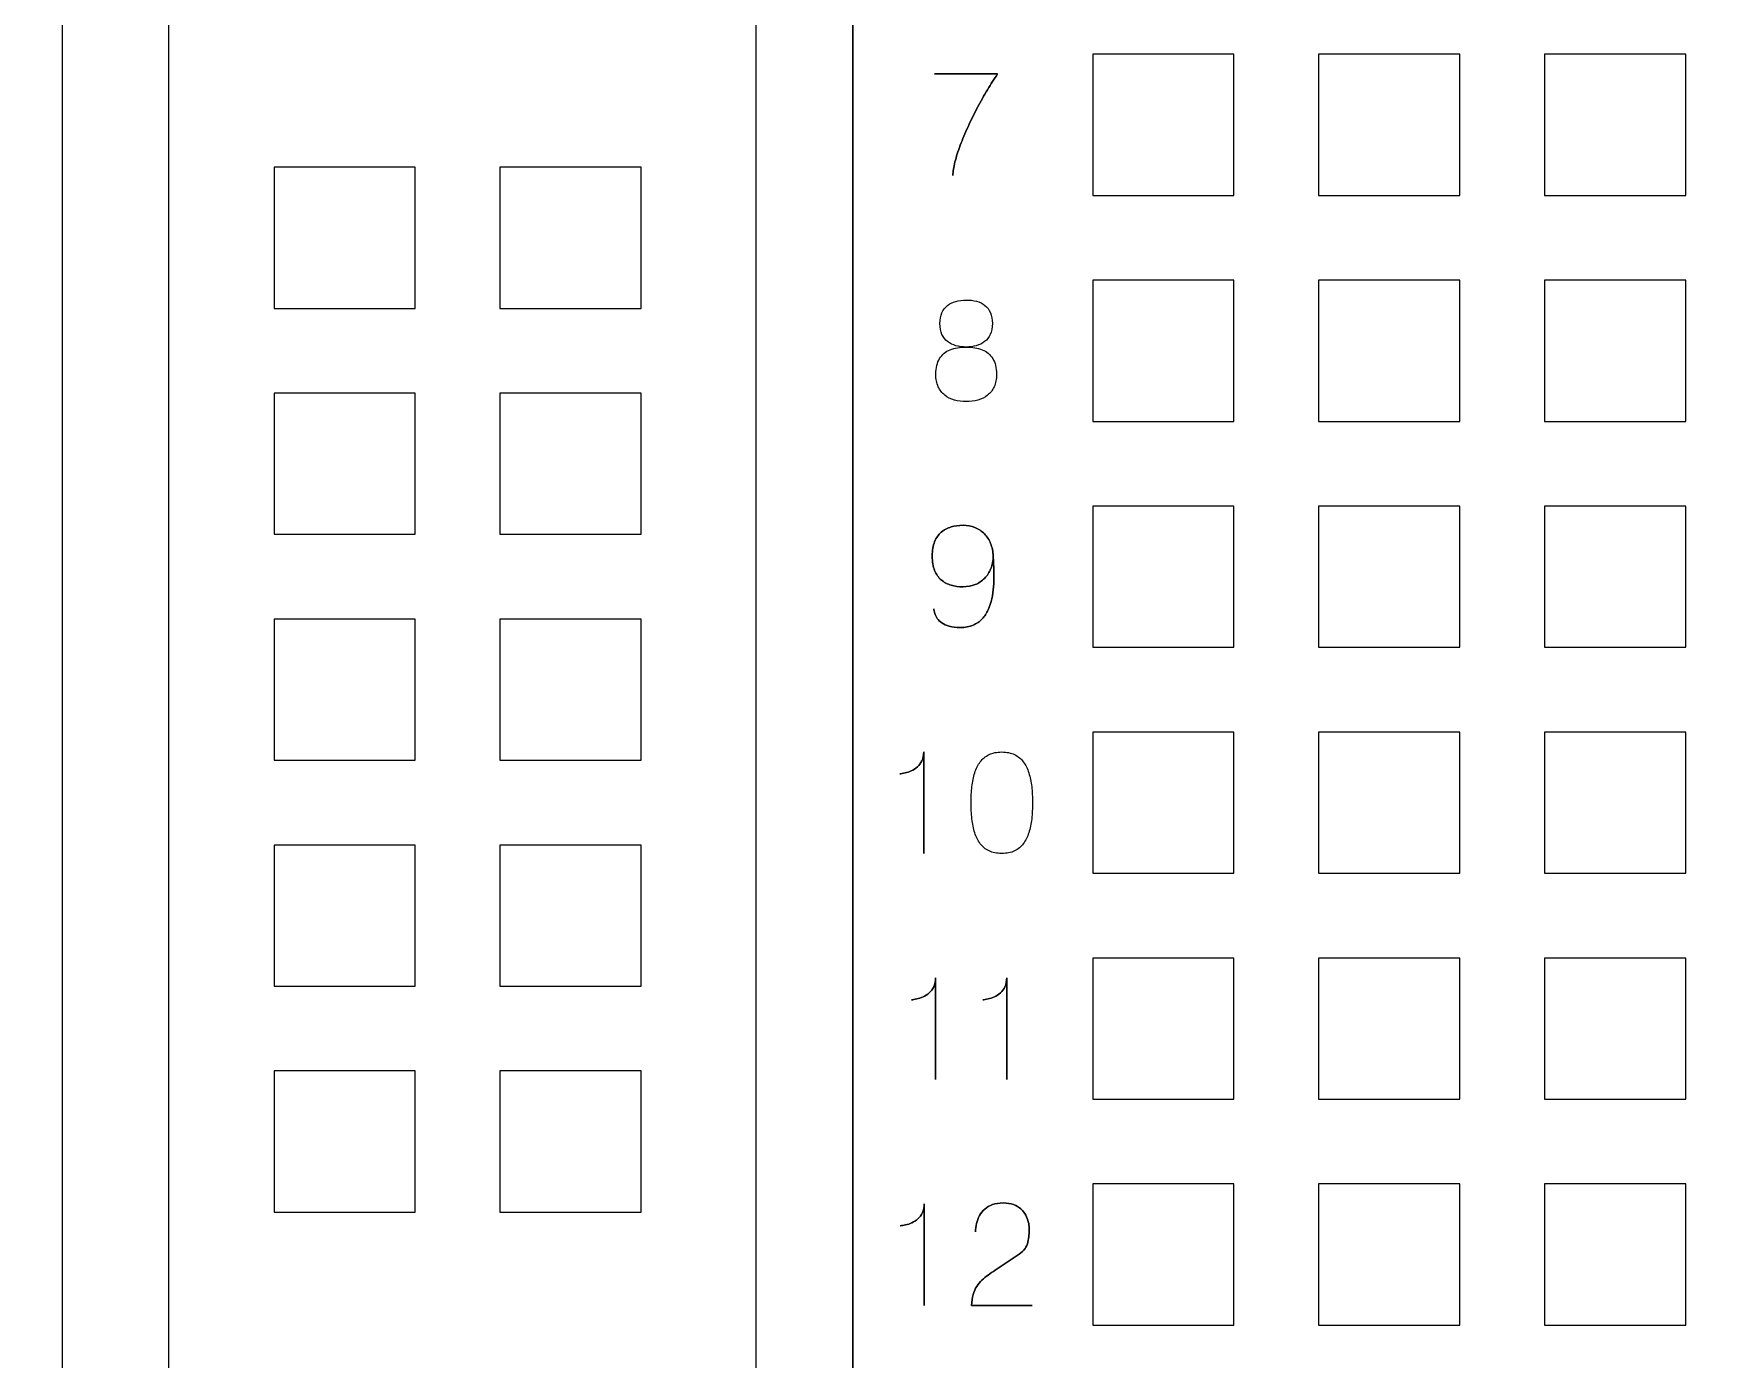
# Model space of a CAD drawing. Extents: x -1020 to 856, y -646 to 1108.
# Drawn here: x 341.33 to 360.38, y 727.91 to 742.81 of the extents above; entities that cross this region are included whole.
import ezdxf

# ---------------------------------------------------------------- set-up
doc = ezdxf.new("R2010")
doc.units = 0
doc.header["$MEASUREMENT"] = 0
doc.layers.add('LAYER_1', color=7, linetype='CONTINUOUS')

msp = doc.modelspace()

# ---------------------------------------------------------------- linework, layer by layer
at = {"layer": 'LAYER_1', "color": 250}
for points, knots in [([(581.5, 670), (581.5, 670), (581.5, 793), (581.5, 793), (581.5, 793), (581.5, 795.761), (579.261, 798), (576.5, 798), (576.5, 798), (576.5, 798), (333.5, 798), (333.5, 798), (333.5, 798), (330.739, 798), (328.5, 795.761), (328.5, 793), (328.5, 793), (328.5, 793), (328.5, 670), (328.5, 670), (328.5, 670), (328.5, 667.239), (330.739, 665), (333.5, 665), (333.5, 665), (333.5, 665), (576.5, 665), (576.5, 665), (576.5, 665), (579.261, 665), (581.5, 667.239), (581.5, 670)], [0, 0, 0, 0, 0.125, 0.125, 0.125, 0.125, 0.25, 0.25, 0.25, 0.25, 0.375, 0.375, 0.375, 0.375, 0.5, 0.5, 0.5, 0.5, 0.625, 0.625, 0.625, 0.625, 0.75, 0.75, 0.75, 0.75, 0.875, 0.875, 0.875, 0.875, 1, 1, 1, 1]), ([(341.6486, 762.11), (341.6486, 762.11), (350.5386, 762.11), (350.5386, 762.11), (350.5386, 762.11), (350.5386, 762.11), (350.5386, 678.29), (350.5386, 678.29), (350.5386, 678.29), (350.5386, 678.29), (341.6486, 678.29), (341.6486, 678.29), (341.6486, 678.29), (341.6486, 678.29), (341.6486, 762.11), (341.6486, 762.11)], [0, 0, 0, 0, 0.25, 0.25, 0.25, 0.25, 0.5, 0.5, 0.5, 0.5, 0.75, 0.75, 0.75, 0.75, 1, 1, 1, 1]), ([(350.5368, 762.11), (350.5368, 762.11), (385.4618, 762.11), (385.4618, 762.11), (385.4618, 762.11), (385.4618, 762.11), (385.4618, 678.29), (385.4618, 678.29), (385.4618, 678.29), (385.4618, 678.29), (350.5368, 678.29), (350.5368, 678.29), (350.5368, 678.29), (350.5368, 678.29), (350.5368, 762.11), (350.5368, 762.11)], [0, 0, 0, 0, 0.25, 0.25, 0.25, 0.25, 0.5, 0.5, 0.5, 0.5, 0.75, 0.75, 0.75, 0.75, 1, 1, 1, 1]), ([(353.2356, 742.5797), (353.2356, 742.5797), (354.8231, 742.5797), (354.8231, 742.5797), (354.8231, 742.5797), (354.8231, 742.5797), (354.8231, 740.9922), (354.8231, 740.9922), (354.8231, 740.9922), (354.8231, 740.9922), (353.2356, 740.9922), (353.2356, 740.9922), (353.2356, 740.9922), (353.2356, 740.9922), (353.2356, 742.5797), (353.2356, 742.5797)], [0, 0, 0, 0, 0.25, 0.25, 0.25, 0.25, 0.5, 0.5, 0.5, 0.5, 0.75, 0.75, 0.75, 0.75, 1, 1, 1, 1]), ([(355.7756, 742.5797), (355.7756, 742.5797), (357.3631, 742.5797), (357.3631, 742.5797), (357.3631, 742.5797), (357.3631, 742.5797), (357.3631, 740.9922), (357.3631, 740.9922), (357.3631, 740.9922), (357.3631, 740.9922), (355.7756, 740.9922), (355.7756, 740.9922), (355.7756, 740.9922), (355.7756, 740.9922), (355.7756, 742.5797), (355.7756, 742.5797)], [0, 0, 0, 0, 0.25, 0.25, 0.25, 0.25, 0.5, 0.5, 0.5, 0.5, 0.75, 0.75, 0.75, 0.75, 1, 1, 1, 1]), ([(358.3156, 742.5797), (358.3156, 742.5797), (359.9031, 742.5797), (359.9031, 742.5797), (359.9031, 742.5797), (359.9031, 742.5797), (359.9031, 740.9922), (359.9031, 740.9922), (359.9031, 740.9922), (359.9031, 740.9922), (358.3156, 740.9922), (358.3156, 740.9922), (358.3156, 740.9922), (358.3156, 740.9922), (358.3156, 742.5797), (358.3156, 742.5797)], [0, 0, 0, 0, 0.25, 0.25, 0.25, 0.25, 0.5, 0.5, 0.5, 0.5, 0.75, 0.75, 0.75, 0.75, 1, 1, 1, 1]), ([(351.6635, 741.2146), (351.6643, 741.2587), (351.672, 741.3097), (351.6865, 741.3678), (351.6865, 741.3678), (351.701, 741.4261), (351.7208, 741.489), (351.7459, 741.5563), (351.7459, 741.5563), (351.771, 741.6237), (351.8001, 741.6929), (351.8328, 741.7645), (351.8328, 741.7645), (351.8653, 741.836), (351.9004, 741.9068), (351.9377, 741.9773), (351.9377, 741.9773), (351.9749, 742.0478), (352.0129, 742.1154), (352.0518, 742.1801), (352.0518, 742.1801), (352.0905, 742.2446), (352.1285, 742.3035), (352.1658, 742.3571), (352.1658, 742.3571), (352.1658, 742.3571), (351.4576, 742.3571), (351.4576, 742.3571), (351.4576, 742.3571), (351.4576, 742.3571), (352.1658, 742.3571), (352.1658, 742.3571), (352.1658, 742.3571), (352.1285, 742.3035), (352.0905, 742.2446), (352.0518, 742.1801), (352.0518, 742.1801), (352.0129, 742.1154), (351.9749, 742.0478), (351.9377, 741.9773), (351.9377, 741.9773), (351.9004, 741.9068), (351.8653, 741.836), (351.8328, 741.7645), (351.8328, 741.7645), (351.8001, 741.6929), (351.771, 741.6237), (351.7459, 741.5563), (351.7459, 741.5563), (351.7208, 741.489), (351.701, 741.4261), (351.6865, 741.3678), (351.6865, 741.3678), (351.672, 741.3097), (351.6643, 741.2587), (351.6635, 741.2146)], [0, 0, 0, 0, 0.0714286, 0.0714286, 0.0714286, 0.0714286, 0.1428571, 0.1428571, 0.1428571, 0.1428571, 0.2142857, 0.2142857, 0.2142857, 0.2142857, 0.2857143, 0.2857143, 0.2857143, 0.2857143, 0.3571429, 0.3571429, 0.3571429, 0.3571429, 0.4285714, 0.4285714, 0.4285714, 0.4285714, 0.5, 0.5, 0.5, 0.5, 0.5714286, 0.5714286, 0.5714286, 0.5714286, 0.6428571, 0.6428571, 0.6428571, 0.6428571, 0.7142857, 0.7142857, 0.7142857, 0.7142857, 0.7857143, 0.7857143, 0.7857143, 0.7857143, 0.8571429, 0.8571429, 0.8571429, 0.8571429, 0.9285714, 0.9285714, 0.9285714, 0.9285714, 1, 1, 1, 1]), ([(344.0299, 741.3097), (344.0299, 741.3097), (345.6174, 741.3097), (345.6174, 741.3097), (345.6174, 741.3097), (345.6174, 741.3097), (345.6174, 739.7222), (345.6174, 739.7222), (345.6174, 739.7222), (345.6174, 739.7222), (344.0299, 739.7222), (344.0299, 739.7222), (344.0299, 739.7222), (344.0299, 739.7222), (344.0299, 741.3097), (344.0299, 741.3097)], [0, 0, 0, 0, 0.25, 0.25, 0.25, 0.25, 0.5, 0.5, 0.5, 0.5, 0.75, 0.75, 0.75, 0.75, 1, 1, 1, 1]), ([(346.5699, 741.3097), (346.5699, 741.3097), (348.1574, 741.3097), (348.1574, 741.3097), (348.1574, 741.3097), (348.1574, 741.3097), (348.1574, 739.7222), (348.1574, 739.7222), (348.1574, 739.7222), (348.1574, 739.7222), (346.5699, 739.7222), (346.5699, 739.7222), (346.5699, 739.7222), (346.5699, 739.7222), (346.5699, 741.3097), (346.5699, 741.3097)], [0, 0, 0, 0, 0.25, 0.25, 0.25, 0.25, 0.5, 0.5, 0.5, 0.5, 0.75, 0.75, 0.75, 0.75, 1, 1, 1, 1]), ([(353.2356, 740.0397), (353.2356, 740.0397), (354.8231, 740.0397), (354.8231, 740.0397), (354.8231, 740.0397), (354.8231, 740.0397), (354.8231, 738.4522), (354.8231, 738.4522), (354.8231, 738.4522), (354.8231, 738.4522), (353.2356, 738.4522), (353.2356, 738.4522), (353.2356, 738.4522), (353.2356, 738.4522), (353.2356, 740.0397), (353.2356, 740.0397)], [0, 0, 0, 0, 0.25, 0.25, 0.25, 0.25, 0.5, 0.5, 0.5, 0.5, 0.75, 0.75, 0.75, 0.75, 1, 1, 1, 1]), ([(355.7756, 740.0397), (355.7756, 740.0397), (357.3631, 740.0397), (357.3631, 740.0397), (357.3631, 740.0397), (357.3631, 740.0397), (357.3631, 738.4522), (357.3631, 738.4522), (357.3631, 738.4522), (357.3631, 738.4522), (355.7756, 738.4522), (355.7756, 738.4522), (355.7756, 738.4522), (355.7756, 738.4522), (355.7756, 740.0397), (355.7756, 740.0397)], [0, 0, 0, 0, 0.25, 0.25, 0.25, 0.25, 0.5, 0.5, 0.5, 0.5, 0.75, 0.75, 0.75, 0.75, 1, 1, 1, 1]), ([(358.3156, 740.0397), (358.3156, 740.0397), (359.9031, 740.0397), (359.9031, 740.0397), (359.9031, 740.0397), (359.9031, 740.0397), (359.9031, 738.4522), (359.9031, 738.4522), (359.9031, 738.4522), (359.9031, 738.4522), (358.3156, 738.4522), (358.3156, 738.4522), (358.3156, 738.4522), (358.3156, 738.4522), (358.3156, 740.0397), (358.3156, 740.0397)], [0, 0, 0, 0, 0.25, 0.25, 0.25, 0.25, 0.5, 0.5, 0.5, 0.5, 0.75, 0.75, 0.75, 0.75, 1, 1, 1, 1]), ([(351.8117, 739.2878), (351.8524, 739.2878), (351.8904, 739.2926), (351.9261, 739.3021), (351.9261, 739.3021), (351.9615, 739.3119), (351.9926, 739.3272), (352.0198, 739.3481), (352.0198, 739.3481), (352.0468, 739.3689), (352.0679, 739.3961), (352.0831, 739.4297), (352.0831, 739.4297), (352.0984, 739.4629), (352.1061, 739.5033), (352.1064, 739.5509), (352.1064, 739.5509), (352.1061, 739.5984), (352.0987, 739.6391), (352.0842, 739.6729), (352.0842, 739.6729), (352.0698, 739.7067), (352.0492, 739.7344), (352.0227, 739.7558), (352.0227, 739.7558), (351.9963, 739.777), (351.9652, 739.7925), (351.9293, 739.8023), (351.9293, 739.8023), (351.8936, 739.8121), (351.8542, 739.8163), (351.8117, 739.8155), (351.8117, 739.8155), (351.7692, 739.815), (351.7299, 739.8094), (351.6942, 739.7997), (351.6942, 739.7997), (351.6583, 739.7896), (351.6271, 739.7743), (351.6007, 739.7534), (351.6007, 739.7534), (351.5743, 739.7326), (351.5538, 739.7054), (351.5393, 739.6721), (351.5393, 739.6721), (351.5247, 739.6386), (351.5174, 739.5984), (351.5171, 739.5509), (351.5171, 739.5509), (351.5174, 739.5033), (351.525, 739.4629), (351.5403, 739.4297), (351.5403, 739.4297), (351.5556, 739.3961), (351.5767, 739.3689), (351.6039, 739.3481), (351.6039, 739.3481), (351.6308, 739.3272), (351.662, 739.3119), (351.6974, 739.3021), (351.6974, 739.3021), (351.733, 739.2926), (351.7711, 739.2878), (351.8117, 739.2878)], [0, 0, 0, 0, 0.0625, 0.0625, 0.0625, 0.0625, 0.125, 0.125, 0.125, 0.125, 0.1875, 0.1875, 0.1875, 0.1875, 0.25, 0.25, 0.25, 0.25, 0.3125, 0.3125, 0.3125, 0.3125, 0.375, 0.375, 0.375, 0.375, 0.4375, 0.4375, 0.4375, 0.4375, 0.5, 0.5, 0.5, 0.5, 0.5625, 0.5625, 0.5625, 0.5625, 0.625, 0.625, 0.625, 0.625, 0.6875, 0.6875, 0.6875, 0.6875, 0.75, 0.75, 0.75, 0.75, 0.8125, 0.8125, 0.8125, 0.8125, 0.875, 0.875, 0.875, 0.875, 0.9375, 0.9375, 0.9375, 0.9375, 1, 1, 1, 1]), ([(351.8117, 739.2878), (351.8524, 739.2878), (351.8904, 739.2926), (351.9261, 739.3021), (351.9261, 739.3021), (351.9615, 739.3119), (351.9926, 739.3272), (352.0198, 739.3481), (352.0198, 739.3481), (352.0468, 739.3689), (352.0679, 739.3961), (352.0831, 739.4297), (352.0831, 739.4297), (352.0984, 739.4629), (352.1061, 739.5033), (352.1064, 739.5509), (352.1064, 739.5509), (352.1061, 739.5984), (352.0987, 739.6391), (352.0842, 739.6729), (352.0842, 739.6729), (352.0698, 739.7067), (352.0492, 739.7344), (352.0227, 739.7558), (352.0227, 739.7558), (351.9963, 739.777), (351.9652, 739.7925), (351.9293, 739.8023), (351.9293, 739.8023), (351.8936, 739.8121), (351.8542, 739.8163), (351.8117, 739.8155), (351.8117, 739.8155), (351.7692, 739.815), (351.7299, 739.8094), (351.6942, 739.7997), (351.6942, 739.7997), (351.6583, 739.7896), (351.6271, 739.7743), (351.6007, 739.7534), (351.6007, 739.7534), (351.5743, 739.7326), (351.5538, 739.7054), (351.5393, 739.6721), (351.5393, 739.6721), (351.5247, 739.6386), (351.5174, 739.5984), (351.5171, 739.5509), (351.5171, 739.5509), (351.5174, 739.5033), (351.525, 739.4629), (351.5403, 739.4297), (351.5403, 739.4297), (351.5556, 739.3961), (351.5767, 739.3689), (351.6039, 739.3481), (351.6039, 739.3481), (351.6308, 739.3272), (351.662, 739.3119), (351.6974, 739.3021), (351.6974, 739.3021), (351.733, 739.2926), (351.7711, 739.2878), (351.8117, 739.2878)], [0, 0, 0, 0, 0.0625, 0.0625, 0.0625, 0.0625, 0.125, 0.125, 0.125, 0.125, 0.1875, 0.1875, 0.1875, 0.1875, 0.25, 0.25, 0.25, 0.25, 0.3125, 0.3125, 0.3125, 0.3125, 0.375, 0.375, 0.375, 0.375, 0.4375, 0.4375, 0.4375, 0.4375, 0.5, 0.5, 0.5, 0.5, 0.5625, 0.5625, 0.5625, 0.5625, 0.625, 0.625, 0.625, 0.625, 0.6875, 0.6875, 0.6875, 0.6875, 0.75, 0.75, 0.75, 0.75, 0.8125, 0.8125, 0.8125, 0.8125, 0.875, 0.875, 0.875, 0.875, 0.9375, 0.9375, 0.9375, 0.9375, 1, 1, 1, 1]), ([(351.8117, 738.6746), (351.8593, 738.6746), (351.9036, 738.6801), (351.9448, 738.6918), (351.9448, 738.6918), (351.986, 738.7034), (352.0222, 738.7216), (352.0536, 738.7464), (352.0536, 738.7464), (352.0847, 738.771), (352.1093, 738.8027), (352.127, 738.8418), (352.127, 738.8418), (352.1447, 738.8806), (352.1536, 738.9273), (352.1539, 738.982), (352.1539, 738.982), (352.1534, 739.0546), (352.1391, 739.1135), (352.1109, 739.1584), (352.1109, 739.1584), (352.0826, 739.2036), (352.0431, 739.2363), (351.9921, 739.2572), (351.9921, 739.2572), (351.9409, 739.2778), (351.8809, 739.2881), (351.8117, 739.2878), (351.8117, 739.2878), (351.7428, 739.2881), (351.6826, 739.2778), (351.6319, 739.2572), (351.6319, 739.2572), (351.5809, 739.2363), (351.5417, 739.2036), (351.5137, 739.1584), (351.5137, 739.1584), (351.4857, 739.1135), (351.4714, 739.0546), (351.4711, 738.982), (351.4711, 738.982), (351.4714, 738.9273), (351.4804, 738.8806), (351.4981, 738.8418), (351.4981, 738.8418), (351.5158, 738.8027), (351.5401, 738.771), (351.5714, 738.7464), (351.5714, 738.7464), (351.6026, 738.7216), (351.6385, 738.7034), (351.6797, 738.6918), (351.6797, 738.6918), (351.7206, 738.6801), (351.7647, 738.6746), (351.8117, 738.6746)], [0, 0, 0, 0, 0.0714286, 0.0714286, 0.0714286, 0.0714286, 0.1428571, 0.1428571, 0.1428571, 0.1428571, 0.2142857, 0.2142857, 0.2142857, 0.2142857, 0.2857143, 0.2857143, 0.2857143, 0.2857143, 0.3571429, 0.3571429, 0.3571429, 0.3571429, 0.4285714, 0.4285714, 0.4285714, 0.4285714, 0.5, 0.5, 0.5, 0.5, 0.5714286, 0.5714286, 0.5714286, 0.5714286, 0.6428571, 0.6428571, 0.6428571, 0.6428571, 0.7142857, 0.7142857, 0.7142857, 0.7142857, 0.7857143, 0.7857143, 0.7857143, 0.7857143, 0.8571429, 0.8571429, 0.8571429, 0.8571429, 0.9285714, 0.9285714, 0.9285714, 0.9285714, 1, 1, 1, 1]), ([(351.8117, 738.6746), (351.8593, 738.6746), (351.9036, 738.6801), (351.9448, 738.6918), (351.9448, 738.6918), (351.986, 738.7034), (352.0222, 738.7216), (352.0536, 738.7464), (352.0536, 738.7464), (352.0847, 738.771), (352.1093, 738.8027), (352.127, 738.8418), (352.127, 738.8418), (352.1447, 738.8806), (352.1536, 738.9273), (352.1539, 738.982), (352.1539, 738.982), (352.1534, 739.0546), (352.1391, 739.1135), (352.1109, 739.1584), (352.1109, 739.1584), (352.0826, 739.2036), (352.0431, 739.2363), (351.9921, 739.2572), (351.9921, 739.2572), (351.9409, 739.2778), (351.8809, 739.2881), (351.8117, 739.2878), (351.8117, 739.2878), (351.7428, 739.2881), (351.6826, 739.2778), (351.6319, 739.2572), (351.6319, 739.2572), (351.5809, 739.2363), (351.5417, 739.2036), (351.5137, 739.1584), (351.5137, 739.1584), (351.4857, 739.1135), (351.4714, 739.0546), (351.4711, 738.982), (351.4711, 738.982), (351.4714, 738.9273), (351.4804, 738.8806), (351.4981, 738.8418), (351.4981, 738.8418), (351.5158, 738.8027), (351.5401, 738.771), (351.5714, 738.7464), (351.5714, 738.7464), (351.6026, 738.7216), (351.6385, 738.7034), (351.6797, 738.6918), (351.6797, 738.6918), (351.7206, 738.6801), (351.7647, 738.6746), (351.8117, 738.6746)], [0, 0, 0, 0, 0.0714286, 0.0714286, 0.0714286, 0.0714286, 0.1428571, 0.1428571, 0.1428571, 0.1428571, 0.2142857, 0.2142857, 0.2142857, 0.2142857, 0.2857143, 0.2857143, 0.2857143, 0.2857143, 0.3571429, 0.3571429, 0.3571429, 0.3571429, 0.4285714, 0.4285714, 0.4285714, 0.4285714, 0.5, 0.5, 0.5, 0.5, 0.5714286, 0.5714286, 0.5714286, 0.5714286, 0.6428571, 0.6428571, 0.6428571, 0.6428571, 0.7142857, 0.7142857, 0.7142857, 0.7142857, 0.7857143, 0.7857143, 0.7857143, 0.7857143, 0.8571429, 0.8571429, 0.8571429, 0.8571429, 0.9285714, 0.9285714, 0.9285714, 0.9285714, 1, 1, 1, 1]), ([(344.0299, 738.7697), (344.0299, 738.7697), (345.6174, 738.7697), (345.6174, 738.7697), (345.6174, 738.7697), (345.6174, 738.7697), (345.6174, 737.1822), (345.6174, 737.1822), (345.6174, 737.1822), (345.6174, 737.1822), (344.0299, 737.1822), (344.0299, 737.1822), (344.0299, 737.1822), (344.0299, 737.1822), (344.0299, 738.7697), (344.0299, 738.7697)], [0, 0, 0, 0, 0.25, 0.25, 0.25, 0.25, 0.5, 0.5, 0.5, 0.5, 0.75, 0.75, 0.75, 0.75, 1, 1, 1, 1]), ([(346.5699, 738.7697), (346.5699, 738.7697), (348.1574, 738.7697), (348.1574, 738.7697), (348.1574, 738.7697), (348.1574, 738.7697), (348.1574, 737.1822), (348.1574, 737.1822), (348.1574, 737.1822), (348.1574, 737.1822), (346.5699, 737.1822), (346.5699, 737.1822), (346.5699, 737.1822), (346.5699, 737.1822), (346.5699, 738.7697), (346.5699, 738.7697)], [0, 0, 0, 0, 0.25, 0.25, 0.25, 0.25, 0.5, 0.5, 0.5, 0.5, 0.75, 0.75, 0.75, 0.75, 1, 1, 1, 1]), ([(353.2356, 737.4997), (353.2356, 737.4997), (354.8231, 737.4997), (354.8231, 737.4997), (354.8231, 737.4997), (354.8231, 737.4997), (354.8231, 735.9122), (354.8231, 735.9122), (354.8231, 735.9122), (354.8231, 735.9122), (353.2356, 735.9122), (353.2356, 735.9122), (353.2356, 735.9122), (353.2356, 735.9122), (353.2356, 737.4997), (353.2356, 737.4997)], [0, 0, 0, 0, 0.25, 0.25, 0.25, 0.25, 0.5, 0.5, 0.5, 0.5, 0.75, 0.75, 0.75, 0.75, 1, 1, 1, 1]), ([(355.7756, 737.4997), (355.7756, 737.4997), (357.3631, 737.4997), (357.3631, 737.4997), (357.3631, 737.4997), (357.3631, 737.4997), (357.3631, 735.9122), (357.3631, 735.9122), (357.3631, 735.9122), (357.3631, 735.9122), (355.7756, 735.9122), (355.7756, 735.9122), (355.7756, 735.9122), (355.7756, 735.9122), (355.7756, 737.4997), (355.7756, 737.4997)], [0, 0, 0, 0, 0.25, 0.25, 0.25, 0.25, 0.5, 0.5, 0.5, 0.5, 0.75, 0.75, 0.75, 0.75, 1, 1, 1, 1]), ([(358.3156, 737.4997), (358.3156, 737.4997), (359.9031, 737.4997), (359.9031, 737.4997), (359.9031, 737.4997), (359.9031, 737.4997), (359.9031, 735.9122), (359.9031, 735.9122), (359.9031, 735.9122), (359.9031, 735.9122), (358.3156, 735.9122), (358.3156, 735.9122), (358.3156, 735.9122), (358.3156, 735.9122), (358.3156, 737.4997), (358.3156, 737.4997)], [0, 0, 0, 0, 0.25, 0.25, 0.25, 0.25, 0.5, 0.5, 0.5, 0.5, 0.75, 0.75, 0.75, 0.75, 1, 1, 1, 1]), ([(352.1159, 736.938), (352.1156, 736.886), (352.1069, 736.8387), (352.09, 736.7964), (352.09, 736.7964), (352.0731, 736.7542), (352.0496, 736.7177), (352.019, 736.6874), (352.019, 736.6874), (351.9887, 736.657), (351.953, 736.6337), (351.9121, 736.6174), (351.9121, 736.6174), (351.8711, 736.601), (351.8265, 736.5928), (351.7784, 736.5925), (351.7784, 736.5925), (351.7301, 736.5923), (351.685, 736.5984), (351.643, 736.6105), (351.643, 736.6105), (351.601, 736.6227), (351.5643, 736.6422), (351.5323, 736.6691), (351.5323, 736.6691), (351.5005, 736.6958), (351.4754, 736.7315), (351.4574, 736.7758), (351.4574, 736.7758), (351.4394, 736.8199), (351.4302, 736.8741), (351.4299, 736.938), (351.4299, 736.938), (351.4302, 737.0016), (351.4394, 737.0555), (351.4574, 737.0996), (351.4574, 737.0996), (351.4754, 737.1437), (351.5005, 737.1794), (351.5323, 737.2063), (351.5323, 737.2063), (351.5643, 737.2335), (351.601, 737.2531), (351.643, 737.2652), (351.643, 737.2652), (351.685, 737.2776), (351.7301, 737.2837), (351.7784, 737.2834), (351.7784, 737.2834), (351.8265, 737.2832), (351.8709, 737.275), (351.9113, 737.2583), (351.9113, 737.2583), (351.9514, 737.242), (351.9868, 737.2185), (352.0167, 737.1881), (352.0167, 737.1881), (352.0467, 737.1575), (352.0702, 737.121), (352.0873, 737.0788), (352.0873, 737.0788), (352.1045, 737.0368), (352.114, 736.9898), (352.1159, 736.938), (352.1159, 736.938), (352.1169, 736.9118), (352.1185, 736.8804), (352.1204, 736.844), (352.1204, 736.844), (352.1225, 736.8073), (352.1235, 736.7676), (352.1238, 736.7249), (352.1238, 736.7249), (352.1243, 736.6821), (352.1227, 736.638), (352.1196, 736.5925), (352.1196, 736.5925), (352.1161, 736.5471), (352.1098, 736.5025), (352.1006, 736.4584), (352.1006, 736.4584), (352.091, 736.4143), (352.0776, 736.3728), (352.0601, 736.334), (352.0601, 736.334), (352.0427, 736.2952), (352.0201, 736.2608), (351.9921, 736.231), (351.9921, 736.231), (351.9641, 736.2012), (351.9298, 736.1776), (351.8894, 736.1605), (351.8894, 736.1605), (351.8487, 736.1436), (351.8006, 736.1349), (351.7452, 736.1346), (351.7452, 736.1346), (351.6971, 736.1349), (351.6564, 736.1396), (351.6226, 736.1491), (351.6226, 736.1491), (351.5888, 736.1584), (351.5611, 736.1708), (351.5389, 736.1864), (351.5389, 736.1864), (351.517, 736.2019), (351.4997, 736.2191), (351.487, 736.2376), (351.487, 736.2376), (351.4743, 736.2564), (351.4648, 736.2748), (351.459, 736.2936), (351.459, 736.2936), (351.4529, 736.3123), (351.449, 736.3295), (351.4474, 736.3454), (351.4474, 736.3454), (351.449, 736.3295), (351.4529, 736.3123), (351.459, 736.2936), (351.459, 736.2936), (351.4648, 736.2748), (351.4743, 736.2564), (351.487, 736.2376), (351.487, 736.2376), (351.4997, 736.2191), (351.517, 736.2019), (351.5389, 736.1864), (351.5389, 736.1864), (351.5611, 736.1708), (351.5888, 736.1584), (351.6226, 736.1491), (351.6226, 736.1491), (351.6564, 736.1396), (351.6971, 736.1349), (351.7452, 736.1346), (351.7452, 736.1346), (351.8006, 736.1349), (351.8487, 736.1436), (351.8894, 736.1605), (351.8894, 736.1605), (351.9298, 736.1776), (351.9641, 736.2012), (351.9921, 736.231), (351.9921, 736.231), (352.0201, 736.2608), (352.0427, 736.2952), (352.0601, 736.334), (352.0601, 736.334), (352.0776, 736.3728), (352.091, 736.4143), (352.1006, 736.4584), (352.1006, 736.4584), (352.1098, 736.5025), (352.1161, 736.5471), (352.1196, 736.5925), (352.1196, 736.5925), (352.1227, 736.638), (352.1243, 736.6821), (352.1238, 736.7249), (352.1238, 736.7249), (352.1235, 736.7676), (352.1225, 736.8073), (352.1204, 736.844), (352.1204, 736.844), (352.1185, 736.8804), (352.1169, 736.9118), (352.1159, 736.938), (352.1159, 736.938), (352.114, 736.9898), (352.1045, 737.0368), (352.0873, 737.0788), (352.0873, 737.0788), (352.0702, 737.121), (352.0467, 737.1575), (352.0167, 737.1881), (352.0167, 737.1881), (351.9868, 737.2185), (351.9514, 737.242), (351.9113, 737.2583), (351.9113, 737.2583), (351.8709, 737.275), (351.8265, 737.2832), (351.7784, 737.2834), (351.7784, 737.2834), (351.7301, 737.2837), (351.685, 737.2776), (351.643, 737.2652), (351.643, 737.2652), (351.601, 737.2531), (351.5643, 737.2335), (351.5323, 737.2063), (351.5323, 737.2063), (351.5005, 737.1794), (351.4754, 737.1437), (351.4574, 737.0996), (351.4574, 737.0996), (351.4394, 737.0555), (351.4302, 737.0016), (351.4299, 736.938), (351.4299, 736.938), (351.4302, 736.8741), (351.4394, 736.8199), (351.4574, 736.7758), (351.4574, 736.7758), (351.4754, 736.7315), (351.5005, 736.6958), (351.5323, 736.6691), (351.5323, 736.6691), (351.5643, 736.6422), (351.601, 736.6227), (351.643, 736.6105), (351.643, 736.6105), (351.685, 736.5984), (351.7301, 736.5923), (351.7784, 736.5925), (351.7784, 736.5925), (351.8265, 736.5928), (351.8711, 736.601), (351.9121, 736.6174), (351.9121, 736.6174), (351.953, 736.6337), (351.9887, 736.657), (352.019, 736.6874), (352.019, 736.6874), (352.0496, 736.7177), (352.0731, 736.7542), (352.09, 736.7964), (352.09, 736.7964), (352.1069, 736.8387), (352.1156, 736.886), (352.1159, 736.938)], [0, 0, 0, 0, 0.0172414, 0.0172414, 0.0172414, 0.0172414, 0.0344828, 0.0344828, 0.0344828, 0.0344828, 0.0517241, 0.0517241, 0.0517241, 0.0517241, 0.0689655, 0.0689655, 0.0689655, 0.0689655, 0.0862069, 0.0862069, 0.0862069, 0.0862069, 0.1034483, 0.1034483, 0.1034483, 0.1034483, 0.1206897, 0.1206897, 0.1206897, 0.1206897, 0.137931, 0.137931, 0.137931, 0.137931, 0.1551724, 0.1551724, 0.1551724, 0.1551724, 0.1724138, 0.1724138, 0.1724138, 0.1724138, 0.1896552, 0.1896552, 0.1896552, 0.1896552, 0.2068966, 0.2068966, 0.2068966, 0.2068966, 0.2241379, 0.2241379, 0.2241379, 0.2241379, 0.2413793, 0.2413793, 0.2413793, 0.2413793, 0.2586207, 0.2586207, 0.2586207, 0.2586207, 0.2758621, 0.2758621, 0.2758621, 0.2758621, 0.2931034, 0.2931034, 0.2931034, 0.2931034, 0.3103448, 0.3103448, 0.3103448, 0.3103448, 0.3275862, 0.3275862, 0.3275862, 0.3275862, 0.3448276, 0.3448276, 0.3448276, 0.3448276, 0.362069, 0.362069, 0.362069, 0.362069, 0.3793103, 0.3793103, 0.3793103, 0.3793103, 0.3965517, 0.3965517, 0.3965517, 0.3965517, 0.4137931, 0.4137931, 0.4137931, 0.4137931, 0.4310345, 0.4310345, 0.4310345, 0.4310345, 0.4482759, 0.4482759, 0.4482759, 0.4482759, 0.4655172, 0.4655172, 0.4655172, 0.4655172, 0.4827586, 0.4827586, 0.4827586, 0.4827586, 0.5, 0.5, 0.5, 0.5, 0.5172414, 0.5172414, 0.5172414, 0.5172414, 0.5344828, 0.5344828, 0.5344828, 0.5344828, 0.5517241, 0.5517241, 0.5517241, 0.5517241, 0.5689655, 0.5689655, 0.5689655, 0.5689655, 0.5862069, 0.5862069, 0.5862069, 0.5862069, 0.6034483, 0.6034483, 0.6034483, 0.6034483, 0.6206897, 0.6206897, 0.6206897, 0.6206897, 0.637931, 0.637931, 0.637931, 0.637931, 0.6551724, 0.6551724, 0.6551724, 0.6551724, 0.6724138, 0.6724138, 0.6724138, 0.6724138, 0.6896552, 0.6896552, 0.6896552, 0.6896552, 0.7068966, 0.7068966, 0.7068966, 0.7068966, 0.7241379, 0.7241379, 0.7241379, 0.7241379, 0.7413793, 0.7413793, 0.7413793, 0.7413793, 0.7586207, 0.7586207, 0.7586207, 0.7586207, 0.7758621, 0.7758621, 0.7758621, 0.7758621, 0.7931034, 0.7931034, 0.7931034, 0.7931034, 0.8103448, 0.8103448, 0.8103448, 0.8103448, 0.8275862, 0.8275862, 0.8275862, 0.8275862, 0.8448276, 0.8448276, 0.8448276, 0.8448276, 0.862069, 0.862069, 0.862069, 0.862069, 0.8793103, 0.8793103, 0.8793103, 0.8793103, 0.8965517, 0.8965517, 0.8965517, 0.8965517, 0.9137931, 0.9137931, 0.9137931, 0.9137931, 0.9310345, 0.9310345, 0.9310345, 0.9310345, 0.9482759, 0.9482759, 0.9482759, 0.9482759, 0.9655172, 0.9655172, 0.9655172, 0.9655172, 0.9827586, 0.9827586, 0.9827586, 0.9827586, 1, 1, 1, 1]), ([(344.0299, 736.2297), (344.0299, 736.2297), (345.6174, 736.2297), (345.6174, 736.2297), (345.6174, 736.2297), (345.6174, 736.2297), (345.6174, 734.6422), (345.6174, 734.6422), (345.6174, 734.6422), (345.6174, 734.6422), (344.0299, 734.6422), (344.0299, 734.6422), (344.0299, 734.6422), (344.0299, 734.6422), (344.0299, 736.2297), (344.0299, 736.2297)], [0, 0, 0, 0, 0.25, 0.25, 0.25, 0.25, 0.5, 0.5, 0.5, 0.5, 0.75, 0.75, 0.75, 0.75, 1, 1, 1, 1]), ([(346.5699, 736.2297), (346.5699, 736.2297), (348.1574, 736.2297), (348.1574, 736.2297), (348.1574, 736.2297), (348.1574, 736.2297), (348.1574, 734.6422), (348.1574, 734.6422), (348.1574, 734.6422), (348.1574, 734.6422), (346.5699, 734.6422), (346.5699, 734.6422), (346.5699, 734.6422), (346.5699, 734.6422), (346.5699, 736.2297), (346.5699, 736.2297)], [0, 0, 0, 0, 0.25, 0.25, 0.25, 0.25, 0.5, 0.5, 0.5, 0.5, 0.75, 0.75, 0.75, 0.75, 1, 1, 1, 1]), ([(353.2356, 734.9597), (353.2356, 734.9597), (354.8231, 734.9597), (354.8231, 734.9597), (354.8231, 734.9597), (354.8231, 734.9597), (354.8231, 733.3722), (354.8231, 733.3722), (354.8231, 733.3722), (354.8231, 733.3722), (353.2356, 733.3722), (353.2356, 733.3722), (353.2356, 733.3722), (353.2356, 733.3722), (353.2356, 734.9597), (353.2356, 734.9597)], [0, 0, 0, 0, 0.25, 0.25, 0.25, 0.25, 0.5, 0.5, 0.5, 0.5, 0.75, 0.75, 0.75, 0.75, 1, 1, 1, 1]), ([(355.7756, 734.9597), (355.7756, 734.9597), (357.3631, 734.9597), (357.3631, 734.9597), (357.3631, 734.9597), (357.3631, 734.9597), (357.3631, 733.3722), (357.3631, 733.3722), (357.3631, 733.3722), (357.3631, 733.3722), (355.7756, 733.3722), (355.7756, 733.3722), (355.7756, 733.3722), (355.7756, 733.3722), (355.7756, 734.9597), (355.7756, 734.9597)], [0, 0, 0, 0, 0.25, 0.25, 0.25, 0.25, 0.5, 0.5, 0.5, 0.5, 0.75, 0.75, 0.75, 0.75, 1, 1, 1, 1]), ([(358.3156, 734.9597), (358.3156, 734.9597), (359.9031, 734.9597), (359.9031, 734.9597), (359.9031, 734.9597), (359.9031, 734.9597), (359.9031, 733.3722), (359.9031, 733.3722), (359.9031, 733.3722), (359.9031, 733.3722), (358.3156, 733.3722), (358.3156, 733.3722), (358.3156, 733.3722), (358.3156, 733.3722), (358.3156, 734.9597), (358.3156, 734.9597)], [0, 0, 0, 0, 0.25, 0.25, 0.25, 0.25, 0.5, 0.5, 0.5, 0.5, 0.75, 0.75, 0.75, 0.75, 1, 1, 1, 1]), ([(351.3349, 733.5946), (351.3349, 733.5946), (351.3349, 734.7371), (351.3349, 734.7371), (351.3349, 734.7371), (351.3347, 734.6983), (351.3278, 734.665), (351.3146, 734.6373), (351.3146, 734.6373), (351.3016, 734.6093), (351.2845, 734.5863), (351.2633, 734.5678), (351.2633, 734.5678), (351.2422, 734.5493), (351.2195, 734.5345), (351.1952, 734.5234), (351.1952, 734.5234), (351.1709, 734.5126), (351.1475, 734.5044), (351.1248, 734.4994), (351.1248, 734.4994), (351.1018, 734.4941), (351.0823, 734.491), (351.0656, 734.4899), (351.0656, 734.4899), (351.0823, 734.491), (351.1018, 734.4941), (351.1248, 734.4994), (351.1248, 734.4994), (351.1475, 734.5044), (351.1709, 734.5126), (351.1952, 734.5234), (351.1952, 734.5234), (351.2195, 734.5345), (351.2422, 734.5493), (351.2633, 734.5678), (351.2633, 734.5678), (351.2845, 734.5863), (351.3016, 734.6093), (351.3146, 734.6373), (351.3146, 734.6373), (351.3278, 734.665), (351.3347, 734.6983), (351.3349, 734.7371), (351.3349, 734.7371), (351.3349, 734.7371), (351.3349, 733.5946), (351.3349, 733.5946)], [0, 0, 0, 0, 0.0833333, 0.0833333, 0.0833333, 0.0833333, 0.1666667, 0.1666667, 0.1666667, 0.1666667, 0.25, 0.25, 0.25, 0.25, 0.3333333, 0.3333333, 0.3333333, 0.3333333, 0.4166667, 0.4166667, 0.4166667, 0.4166667, 0.5, 0.5, 0.5, 0.5, 0.5833333, 0.5833333, 0.5833333, 0.5833333, 0.6666667, 0.6666667, 0.6666667, 0.6666667, 0.75, 0.75, 0.75, 0.75, 0.8333333, 0.8333333, 0.8333333, 0.8333333, 0.9166667, 0.9166667, 0.9166667, 0.9166667, 1, 1, 1, 1]), ([(352.2126, 733.5946), (352.268, 733.5949), (352.3158, 733.6046), (352.3557, 733.6237), (352.3557, 733.6237), (352.3953, 733.6427), (352.4283, 733.6699), (352.4548, 733.7045), (352.4548, 733.7045), (352.4808, 733.7393), (352.5014, 733.7805), (352.5167, 733.8281), (352.5167, 733.8281), (352.5318, 733.8756), (352.5426, 733.9276), (352.5487, 733.9847), (352.5487, 733.9847), (352.555, 734.0417), (352.5582, 734.1017), (352.5579, 734.1651), (352.5579, 734.1651), (352.5582, 734.2282), (352.555, 734.2881), (352.5487, 734.3449), (352.5487, 734.3449), (352.5426, 734.4017), (352.5318, 734.454), (352.5167, 734.5015), (352.5167, 734.5015), (352.5014, 734.5488), (352.4808, 734.59), (352.4548, 734.6251), (352.4548, 734.6251), (352.4283, 734.66), (352.3953, 734.6872), (352.3557, 734.7062), (352.3557, 734.7062), (352.3158, 734.7255), (352.268, 734.7352), (352.2126, 734.7355), (352.2126, 734.7355), (352.1571, 734.7352), (352.1093, 734.7255), (352.0694, 734.7062), (352.0694, 734.7062), (352.0298, 734.6872), (351.9968, 734.66), (351.9704, 734.6251), (351.9704, 734.6251), (351.9444, 734.59), (351.9238, 734.5488), (351.9084, 734.5015), (351.9084, 734.5015), (351.8934, 734.454), (351.8826, 734.4017), (351.8765, 734.3449), (351.8765, 734.3449), (351.8701, 734.2881), (351.867, 734.2282), (351.8672, 734.1651), (351.8672, 734.1651), (351.867, 734.1017), (351.8701, 734.0417), (351.8765, 733.9847), (351.8765, 733.9847), (351.8826, 733.9276), (351.8934, 733.8756), (351.9084, 733.8281), (351.9084, 733.8281), (351.9238, 733.7805), (351.9444, 733.7393), (351.9704, 733.7045), (351.9704, 733.7045), (351.9968, 733.6699), (352.0298, 733.6427), (352.0694, 733.6237), (352.0694, 733.6237), (352.1093, 733.6046), (352.1571, 733.5949), (352.2126, 733.5946)], [0, 0, 0, 0, 0.05, 0.05, 0.05, 0.05, 0.1, 0.1, 0.1, 0.1, 0.15, 0.15, 0.15, 0.15, 0.2, 0.2, 0.2, 0.2, 0.25, 0.25, 0.25, 0.25, 0.3, 0.3, 0.3, 0.3, 0.35, 0.35, 0.35, 0.35, 0.4, 0.4, 0.4, 0.4, 0.45, 0.45, 0.45, 0.45, 0.5, 0.5, 0.5, 0.5, 0.55, 0.55, 0.55, 0.55, 0.6, 0.6, 0.6, 0.6, 0.65, 0.65, 0.65, 0.65, 0.7, 0.7, 0.7, 0.7, 0.75, 0.75, 0.75, 0.75, 0.8, 0.8, 0.8, 0.8, 0.85, 0.85, 0.85, 0.85, 0.9, 0.9, 0.9, 0.9, 0.95, 0.95, 0.95, 0.95, 1, 1, 1, 1]), ([(352.2126, 733.5946), (352.268, 733.5949), (352.3158, 733.6046), (352.3557, 733.6237), (352.3557, 733.6237), (352.3953, 733.6427), (352.4283, 733.6699), (352.4548, 733.7045), (352.4548, 733.7045), (352.4808, 733.7393), (352.5014, 733.7805), (352.5167, 733.8281), (352.5167, 733.8281), (352.5318, 733.8756), (352.5426, 733.9276), (352.5487, 733.9847), (352.5487, 733.9847), (352.555, 734.0417), (352.5582, 734.1017), (352.5579, 734.1651), (352.5579, 734.1651), (352.5582, 734.2282), (352.555, 734.2881), (352.5487, 734.3449), (352.5487, 734.3449), (352.5426, 734.4017), (352.5318, 734.454), (352.5167, 734.5015), (352.5167, 734.5015), (352.5014, 734.5488), (352.4808, 734.59), (352.4548, 734.6251), (352.4548, 734.6251), (352.4283, 734.66), (352.3953, 734.6872), (352.3557, 734.7062), (352.3557, 734.7062), (352.3158, 734.7255), (352.268, 734.7352), (352.2126, 734.7355), (352.2126, 734.7355), (352.1571, 734.7352), (352.1093, 734.7255), (352.0694, 734.7062), (352.0694, 734.7062), (352.0298, 734.6872), (351.9968, 734.66), (351.9704, 734.6251), (351.9704, 734.6251), (351.9444, 734.59), (351.9238, 734.5488), (351.9084, 734.5015), (351.9084, 734.5015), (351.8934, 734.454), (351.8826, 734.4017), (351.8765, 734.3449), (351.8765, 734.3449), (351.8701, 734.2881), (351.867, 734.2282), (351.8672, 734.1651), (351.8672, 734.1651), (351.867, 734.1017), (351.8701, 734.0417), (351.8765, 733.9847), (351.8765, 733.9847), (351.8826, 733.9276), (351.8934, 733.8756), (351.9084, 733.8281), (351.9084, 733.8281), (351.9238, 733.7805), (351.9444, 733.7393), (351.9704, 733.7045), (351.9704, 733.7045), (351.9968, 733.6699), (352.0298, 733.6427), (352.0694, 733.6237), (352.0694, 733.6237), (352.1093, 733.6046), (352.1571, 733.5949), (352.2126, 733.5946)], [0, 0, 0, 0, 0.05, 0.05, 0.05, 0.05, 0.1, 0.1, 0.1, 0.1, 0.15, 0.15, 0.15, 0.15, 0.2, 0.2, 0.2, 0.2, 0.25, 0.25, 0.25, 0.25, 0.3, 0.3, 0.3, 0.3, 0.35, 0.35, 0.35, 0.35, 0.4, 0.4, 0.4, 0.4, 0.45, 0.45, 0.45, 0.45, 0.5, 0.5, 0.5, 0.5, 0.55, 0.55, 0.55, 0.55, 0.6, 0.6, 0.6, 0.6, 0.65, 0.65, 0.65, 0.65, 0.7, 0.7, 0.7, 0.7, 0.75, 0.75, 0.75, 0.75, 0.8, 0.8, 0.8, 0.8, 0.85, 0.85, 0.85, 0.85, 0.9, 0.9, 0.9, 0.9, 0.95, 0.95, 0.95, 0.95, 1, 1, 1, 1]), ([(344.0299, 733.6897), (344.0299, 733.6897), (345.6174, 733.6897), (345.6174, 733.6897), (345.6174, 733.6897), (345.6174, 733.6897), (345.6174, 732.1022), (345.6174, 732.1022), (345.6174, 732.1022), (345.6174, 732.1022), (344.0299, 732.1022), (344.0299, 732.1022), (344.0299, 732.1022), (344.0299, 732.1022), (344.0299, 733.6897), (344.0299, 733.6897)], [0, 0, 0, 0, 0.25, 0.25, 0.25, 0.25, 0.5, 0.5, 0.5, 0.5, 0.75, 0.75, 0.75, 0.75, 1, 1, 1, 1]), ([(346.5699, 733.6897), (346.5699, 733.6897), (348.1574, 733.6897), (348.1574, 733.6897), (348.1574, 733.6897), (348.1574, 733.6897), (348.1574, 732.1022), (348.1574, 732.1022), (348.1574, 732.1022), (348.1574, 732.1022), (346.5699, 732.1022), (346.5699, 732.1022), (346.5699, 732.1022), (346.5699, 732.1022), (346.5699, 733.6897), (346.5699, 733.6897)], [0, 0, 0, 0, 0.25, 0.25, 0.25, 0.25, 0.5, 0.5, 0.5, 0.5, 0.75, 0.75, 0.75, 0.75, 1, 1, 1, 1]), ([(353.2356, 732.4197), (353.2356, 732.4197), (354.8231, 732.4197), (354.8231, 732.4197), (354.8231, 732.4197), (354.8231, 732.4197), (354.8231, 730.8322), (354.8231, 730.8322), (354.8231, 730.8322), (354.8231, 730.8322), (353.2356, 730.8322), (353.2356, 730.8322), (353.2356, 730.8322), (353.2356, 730.8322), (353.2356, 732.4197), (353.2356, 732.4197)], [0, 0, 0, 0, 0.25, 0.25, 0.25, 0.25, 0.5, 0.5, 0.5, 0.5, 0.75, 0.75, 0.75, 0.75, 1, 1, 1, 1]), ([(355.7756, 732.4197), (355.7756, 732.4197), (357.3631, 732.4197), (357.3631, 732.4197), (357.3631, 732.4197), (357.3631, 732.4197), (357.3631, 730.8322), (357.3631, 730.8322), (357.3631, 730.8322), (357.3631, 730.8322), (355.7756, 730.8322), (355.7756, 730.8322), (355.7756, 730.8322), (355.7756, 730.8322), (355.7756, 732.4197), (355.7756, 732.4197)], [0, 0, 0, 0, 0.25, 0.25, 0.25, 0.25, 0.5, 0.5, 0.5, 0.5, 0.75, 0.75, 0.75, 0.75, 1, 1, 1, 1]), ([(358.3156, 732.4197), (358.3156, 732.4197), (359.9031, 732.4197), (359.9031, 732.4197), (359.9031, 732.4197), (359.9031, 732.4197), (359.9031, 730.8322), (359.9031, 730.8322), (359.9031, 730.8322), (359.9031, 730.8322), (358.3156, 730.8322), (358.3156, 730.8322), (358.3156, 730.8322), (358.3156, 730.8322), (358.3156, 732.4197), (358.3156, 732.4197)], [0, 0, 0, 0, 0.25, 0.25, 0.25, 0.25, 0.5, 0.5, 0.5, 0.5, 0.75, 0.75, 0.75, 0.75, 1, 1, 1, 1]), ([(351.4672, 731.0546), (351.4672, 731.0546), (351.4672, 732.1971), (351.4672, 732.1971), (351.4672, 732.1971), (351.467, 732.1583), (351.4601, 732.125), (351.4469, 732.0973), (351.4469, 732.0973), (351.4339, 732.0693), (351.4168, 732.0463), (351.3956, 732.0278), (351.3956, 732.0278), (351.3745, 732.0093), (351.3518, 731.9945), (351.3275, 731.9834), (351.3275, 731.9834), (351.3032, 731.9726), (351.2798, 731.9644), (351.2571, 731.9594), (351.2571, 731.9594), (351.2341, 731.9541), (351.2146, 731.951), (351.1979, 731.9499), (351.1979, 731.9499), (351.2146, 731.951), (351.2341, 731.9541), (351.2571, 731.9594), (351.2571, 731.9594), (351.2798, 731.9644), (351.3032, 731.9726), (351.3275, 731.9834), (351.3275, 731.9834), (351.3518, 731.9945), (351.3745, 732.0093), (351.3956, 732.0278), (351.3956, 732.0278), (351.4168, 732.0463), (351.4339, 732.0693), (351.4469, 732.0973), (351.4469, 732.0973), (351.4601, 732.125), (351.467, 732.1583), (351.4672, 732.1971), (351.4672, 732.1971), (351.4672, 732.1971), (351.4672, 731.0546), (351.4672, 731.0546)], [0, 0, 0, 0, 0.0833333, 0.0833333, 0.0833333, 0.0833333, 0.1666667, 0.1666667, 0.1666667, 0.1666667, 0.25, 0.25, 0.25, 0.25, 0.3333333, 0.3333333, 0.3333333, 0.3333333, 0.4166667, 0.4166667, 0.4166667, 0.4166667, 0.5, 0.5, 0.5, 0.5, 0.5833333, 0.5833333, 0.5833333, 0.5833333, 0.6666667, 0.6666667, 0.6666667, 0.6666667, 0.75, 0.75, 0.75, 0.75, 0.8333333, 0.8333333, 0.8333333, 0.8333333, 0.9166667, 0.9166667, 0.9166667, 0.9166667, 1, 1, 1, 1]), ([(352.2688, 731.0546), (352.2688, 731.0546), (352.2688, 732.1971), (352.2688, 732.1971), (352.2688, 732.1971), (352.2686, 732.1583), (352.2617, 732.125), (352.2485, 732.0973), (352.2485, 732.0973), (352.2355, 732.0693), (352.2184, 732.0463), (352.1972, 732.0278), (352.1972, 732.0278), (352.1761, 732.0093), (352.1534, 731.9945), (352.1291, 731.9834), (352.1291, 731.9834), (352.1048, 731.9726), (352.0814, 731.9644), (352.0587, 731.9594), (352.0587, 731.9594), (352.0357, 731.9541), (352.0162, 731.951), (351.9995, 731.9499), (351.9995, 731.9499), (352.0162, 731.951), (352.0357, 731.9541), (352.0587, 731.9594), (352.0587, 731.9594), (352.0814, 731.9644), (352.1048, 731.9726), (352.1291, 731.9834), (352.1291, 731.9834), (352.1534, 731.9945), (352.1761, 732.0093), (352.1972, 732.0278), (352.1972, 732.0278), (352.2184, 732.0463), (352.2355, 732.0693), (352.2485, 732.0973), (352.2485, 732.0973), (352.2617, 732.125), (352.2686, 732.1583), (352.2688, 732.1971), (352.2688, 732.1971), (352.2688, 732.1971), (352.2688, 731.0546), (352.2688, 731.0546)], [0, 0, 0, 0, 0.0833333, 0.0833333, 0.0833333, 0.0833333, 0.1666667, 0.1666667, 0.1666667, 0.1666667, 0.25, 0.25, 0.25, 0.25, 0.3333333, 0.3333333, 0.3333333, 0.3333333, 0.4166667, 0.4166667, 0.4166667, 0.4166667, 0.5, 0.5, 0.5, 0.5, 0.5833333, 0.5833333, 0.5833333, 0.5833333, 0.6666667, 0.6666667, 0.6666667, 0.6666667, 0.75, 0.75, 0.75, 0.75, 0.8333333, 0.8333333, 0.8333333, 0.8333333, 0.9166667, 0.9166667, 0.9166667, 0.9166667, 1, 1, 1, 1]), ([(344.0299, 731.1497), (344.0299, 731.1497), (345.6174, 731.1497), (345.6174, 731.1497), (345.6174, 731.1497), (345.6174, 731.1497), (345.6174, 729.5622), (345.6174, 729.5622), (345.6174, 729.5622), (345.6174, 729.5622), (344.0299, 729.5622), (344.0299, 729.5622), (344.0299, 729.5622), (344.0299, 729.5622), (344.0299, 731.1497), (344.0299, 731.1497)], [0, 0, 0, 0, 0.25, 0.25, 0.25, 0.25, 0.5, 0.5, 0.5, 0.5, 0.75, 0.75, 0.75, 0.75, 1, 1, 1, 1]), ([(346.5699, 731.1497), (346.5699, 731.1497), (348.1574, 731.1497), (348.1574, 731.1497), (348.1574, 731.1497), (348.1574, 731.1497), (348.1574, 729.5622), (348.1574, 729.5622), (348.1574, 729.5622), (348.1574, 729.5622), (346.5699, 729.5622), (346.5699, 729.5622), (346.5699, 729.5622), (346.5699, 729.5622), (346.5699, 731.1497), (346.5699, 731.1497)], [0, 0, 0, 0, 0.25, 0.25, 0.25, 0.25, 0.5, 0.5, 0.5, 0.5, 0.75, 0.75, 0.75, 0.75, 1, 1, 1, 1]), ([(353.2356, 729.8797), (353.2356, 729.8797), (354.8231, 729.8797), (354.8231, 729.8797), (354.8231, 729.8797), (354.8231, 729.8797), (354.8231, 728.2922), (354.8231, 728.2922), (354.8231, 728.2922), (354.8231, 728.2922), (353.2356, 728.2922), (353.2356, 728.2922), (353.2356, 728.2922), (353.2356, 728.2922), (353.2356, 729.8797), (353.2356, 729.8797)], [0, 0, 0, 0, 0.25, 0.25, 0.25, 0.25, 0.5, 0.5, 0.5, 0.5, 0.75, 0.75, 0.75, 0.75, 1, 1, 1, 1]), ([(355.7756, 729.8797), (355.7756, 729.8797), (357.3631, 729.8797), (357.3631, 729.8797), (357.3631, 729.8797), (357.3631, 729.8797), (357.3631, 728.2922), (357.3631, 728.2922), (357.3631, 728.2922), (357.3631, 728.2922), (355.7756, 728.2922), (355.7756, 728.2922), (355.7756, 728.2922), (355.7756, 728.2922), (355.7756, 729.8797), (355.7756, 729.8797)], [0, 0, 0, 0, 0.25, 0.25, 0.25, 0.25, 0.5, 0.5, 0.5, 0.5, 0.75, 0.75, 0.75, 0.75, 1, 1, 1, 1]), ([(358.3156, 729.8797), (358.3156, 729.8797), (359.9031, 729.8797), (359.9031, 729.8797), (359.9031, 729.8797), (359.9031, 729.8797), (359.9031, 728.2922), (359.9031, 728.2922), (359.9031, 728.2922), (359.9031, 728.2922), (358.3156, 728.2922), (358.3156, 728.2922), (358.3156, 728.2922), (358.3156, 728.2922), (358.3156, 729.8797), (358.3156, 729.8797)], [0, 0, 0, 0, 0.25, 0.25, 0.25, 0.25, 0.5, 0.5, 0.5, 0.5, 0.75, 0.75, 0.75, 0.75, 1, 1, 1, 1]), ([(351.3412, 728.5146), (351.3412, 728.5146), (351.3412, 729.6571), (351.3412, 729.6571), (351.3412, 729.6571), (351.341, 729.6183), (351.3341, 729.585), (351.3209, 729.5573), (351.3209, 729.5573), (351.3079, 729.5293), (351.2908, 729.5063), (351.2696, 729.4878), (351.2696, 729.4878), (351.2485, 729.4693), (351.2258, 729.4545), (351.2015, 729.4434), (351.2015, 729.4434), (351.1772, 729.4326), (351.1538, 729.4244), (351.1311, 729.4194), (351.1311, 729.4194), (351.1081, 729.4141), (351.0886, 729.411), (351.0719, 729.4099), (351.0719, 729.4099), (351.0886, 729.411), (351.1081, 729.4141), (351.1311, 729.4194), (351.1311, 729.4194), (351.1538, 729.4244), (351.1772, 729.4326), (351.2015, 729.4434), (351.2015, 729.4434), (351.2258, 729.4545), (351.2485, 729.4693), (351.2696, 729.4878), (351.2696, 729.4878), (351.2908, 729.5063), (351.3079, 729.5293), (351.3209, 729.5573), (351.3209, 729.5573), (351.3341, 729.585), (351.341, 729.6183), (351.3412, 729.6571), (351.3412, 729.6571), (351.3412, 729.6571), (351.3412, 728.5146), (351.3412, 728.5146)], [0, 0, 0, 0, 0.0833333, 0.0833333, 0.0833333, 0.0833333, 0.1666667, 0.1666667, 0.1666667, 0.1666667, 0.25, 0.25, 0.25, 0.25, 0.3333333, 0.3333333, 0.3333333, 0.3333333, 0.4166667, 0.4166667, 0.4166667, 0.4166667, 0.5, 0.5, 0.5, 0.5, 0.5833333, 0.5833333, 0.5833333, 0.5833333, 0.6666667, 0.6666667, 0.6666667, 0.6666667, 0.75, 0.75, 0.75, 0.75, 0.8333333, 0.8333333, 0.8333333, 0.8333333, 0.9166667, 0.9166667, 0.9166667, 0.9166667, 1, 1, 1, 1]), ([(352.5531, 728.5146), (352.5531, 728.5146), (351.8735, 728.5146), (351.8735, 728.5146), (351.8735, 728.5146), (351.8749, 728.5606), (351.8807, 728.6012), (351.8904, 728.6361), (351.8904, 728.6361), (351.9005, 728.6709), (351.9139, 728.7016), (351.9306, 728.728), (351.9306, 728.728), (351.9475, 728.7544), (351.9667, 728.7779), (351.9886, 728.7985), (351.9886, 728.7985), (352.0105, 728.8194), (352.034, 728.8384), (352.0594, 728.8563), (352.0594, 728.8563), (352.0847, 728.874), (352.1109, 728.8917), (352.1381, 728.9092), (352.1381, 728.9092), (352.1381, 728.9092), (352.409, 729.0898), (352.409, 729.0898), (352.409, 729.0898), (352.4368, 729.1094), (352.4584, 729.1307), (352.4737, 729.1537), (352.4737, 729.1537), (352.4892, 729.1767), (352.5, 729.201), (352.5066, 729.2266), (352.5066, 729.2266), (352.513, 729.252), (352.5169, 729.2781), (352.5183, 729.3045), (352.5183, 729.3045), (352.5196, 729.3312), (352.5201, 729.3579), (352.5199, 729.3845), (352.5199, 729.3845), (352.5199, 729.4065), (352.5169, 729.43), (352.5111, 729.4553), (352.5111, 729.4553), (352.5051, 729.4804), (352.4956, 729.5055), (352.4821, 729.5303), (352.4821, 729.5303), (352.4687, 729.5552), (352.4508, 729.5779), (352.4283, 729.5985), (352.4283, 729.5985), (352.4059, 729.6188), (352.3781, 729.6352), (352.3451, 729.6476), (352.3451, 729.6476), (352.3121, 729.66), (352.2733, 729.6663), (352.2284, 729.6666), (352.2284, 729.6666), (352.1832, 729.6663), (352.1433, 729.66), (352.109, 729.6479), (352.109, 729.6479), (352.0747, 729.6357), (352.0454, 729.6188), (352.0211, 729.5974), (352.0211, 729.5974), (351.9968, 729.576), (351.9772, 729.5512), (351.9619, 729.5235), (351.9619, 729.5235), (351.9467, 729.4957), (351.9356, 729.4662), (351.9285, 729.435), (351.9285, 729.435), (351.9213, 729.4038), (351.9179, 729.3721), (351.9179, 729.3402), (351.9179, 729.3402), (351.9179, 729.3721), (351.9213, 729.4038), (351.9285, 729.435), (351.9285, 729.435), (351.9356, 729.4662), (351.9467, 729.4957), (351.9619, 729.5235), (351.9619, 729.5235), (351.9772, 729.5512), (351.9968, 729.576), (352.0211, 729.5974), (352.0211, 729.5974), (352.0454, 729.6188), (352.0747, 729.6357), (352.109, 729.6479), (352.109, 729.6479), (352.1433, 729.66), (352.1832, 729.6663), (352.2284, 729.6666), (352.2284, 729.6666), (352.2733, 729.6663), (352.3121, 729.66), (352.3451, 729.6476), (352.3451, 729.6476), (352.3781, 729.6352), (352.4059, 729.6188), (352.4283, 729.5985), (352.4283, 729.5985), (352.4508, 729.5779), (352.4687, 729.5552), (352.4821, 729.5303), (352.4821, 729.5303), (352.4956, 729.5055), (352.5051, 729.4804), (352.5111, 729.4553), (352.5111, 729.4553), (352.5169, 729.43), (352.5199, 729.4065), (352.5199, 729.3845), (352.5199, 729.3845), (352.5201, 729.3579), (352.5196, 729.3312), (352.5183, 729.3045), (352.5183, 729.3045), (352.5169, 729.2781), (352.513, 729.252), (352.5066, 729.2266), (352.5066, 729.2266), (352.5, 729.201), (352.4892, 729.1767), (352.4737, 729.1537), (352.4737, 729.1537), (352.4584, 729.1307), (352.4368, 729.1094), (352.409, 729.0898), (352.409, 729.0898), (352.409, 729.0898), (352.1381, 728.9092), (352.1381, 728.9092), (352.1381, 728.9092), (352.1109, 728.8917), (352.0847, 728.874), (352.0594, 728.8563), (352.0594, 728.8563), (352.034, 728.8384), (352.0105, 728.8194), (351.9886, 728.7985), (351.9886, 728.7985), (351.9667, 728.7779), (351.9475, 728.7544), (351.9306, 728.728), (351.9306, 728.728), (351.9139, 728.7016), (351.9005, 728.6709), (351.8904, 728.6361), (351.8904, 728.6361), (351.8807, 728.6012), (351.8749, 728.5606), (351.8735, 728.5146), (351.8735, 728.5146), (351.8735, 728.5146), (352.5531, 728.5146), (352.5531, 728.5146)], [0, 0, 0, 0, 0.0238095, 0.0238095, 0.0238095, 0.0238095, 0.047619, 0.047619, 0.047619, 0.047619, 0.0714286, 0.0714286, 0.0714286, 0.0714286, 0.0952381, 0.0952381, 0.0952381, 0.0952381, 0.1190476, 0.1190476, 0.1190476, 0.1190476, 0.1428571, 0.1428571, 0.1428571, 0.1428571, 0.1666667, 0.1666667, 0.1666667, 0.1666667, 0.1904762, 0.1904762, 0.1904762, 0.1904762, 0.2142857, 0.2142857, 0.2142857, 0.2142857, 0.2380952, 0.2380952, 0.2380952, 0.2380952, 0.2619048, 0.2619048, 0.2619048, 0.2619048, 0.2857143, 0.2857143, 0.2857143, 0.2857143, 0.3095238, 0.3095238, 0.3095238, 0.3095238, 0.3333333, 0.3333333, 0.3333333, 0.3333333, 0.3571429, 0.3571429, 0.3571429, 0.3571429, 0.3809524, 0.3809524, 0.3809524, 0.3809524, 0.4047619, 0.4047619, 0.4047619, 0.4047619, 0.4285714, 0.4285714, 0.4285714, 0.4285714, 0.452381, 0.452381, 0.452381, 0.452381, 0.4761905, 0.4761905, 0.4761905, 0.4761905, 0.5, 0.5, 0.5, 0.5, 0.5238095, 0.5238095, 0.5238095, 0.5238095, 0.547619, 0.547619, 0.547619, 0.547619, 0.5714286, 0.5714286, 0.5714286, 0.5714286, 0.5952381, 0.5952381, 0.5952381, 0.5952381, 0.6190476, 0.6190476, 0.6190476, 0.6190476, 0.6428571, 0.6428571, 0.6428571, 0.6428571, 0.6666667, 0.6666667, 0.6666667, 0.6666667, 0.6904762, 0.6904762, 0.6904762, 0.6904762, 0.7142857, 0.7142857, 0.7142857, 0.7142857, 0.7380952, 0.7380952, 0.7380952, 0.7380952, 0.7619048, 0.7619048, 0.7619048, 0.7619048, 0.7857143, 0.7857143, 0.7857143, 0.7857143, 0.8095238, 0.8095238, 0.8095238, 0.8095238, 0.8333333, 0.8333333, 0.8333333, 0.8333333, 0.8571429, 0.8571429, 0.8571429, 0.8571429, 0.8809524, 0.8809524, 0.8809524, 0.8809524, 0.9047619, 0.9047619, 0.9047619, 0.9047619, 0.9285714, 0.9285714, 0.9285714, 0.9285714, 0.952381, 0.952381, 0.952381, 0.952381, 0.9761905, 0.9761905, 0.9761905, 0.9761905, 1, 1, 1, 1])]:
    msp.add_open_spline(points, degree=3, knots=knots, dxfattribs=at)
at = {"layer": 'LAYER_1', "color": 1}
msp.add_open_spline([(342.8424, 757.8578), (342.8424, 757.8578), (342.8424, 682.5341), (342.8424, 682.5341)], degree=3, dxfattribs=at)
at = {"layer": 'LAYER_1', "color": 186}
msp.add_open_spline([(349.4464, 757.8578), (349.4464, 757.8578), (349.4464, 682.5341), (349.4464, 682.5341)], degree=3, dxfattribs=at)

doc.saveas('drawing.dxf')
